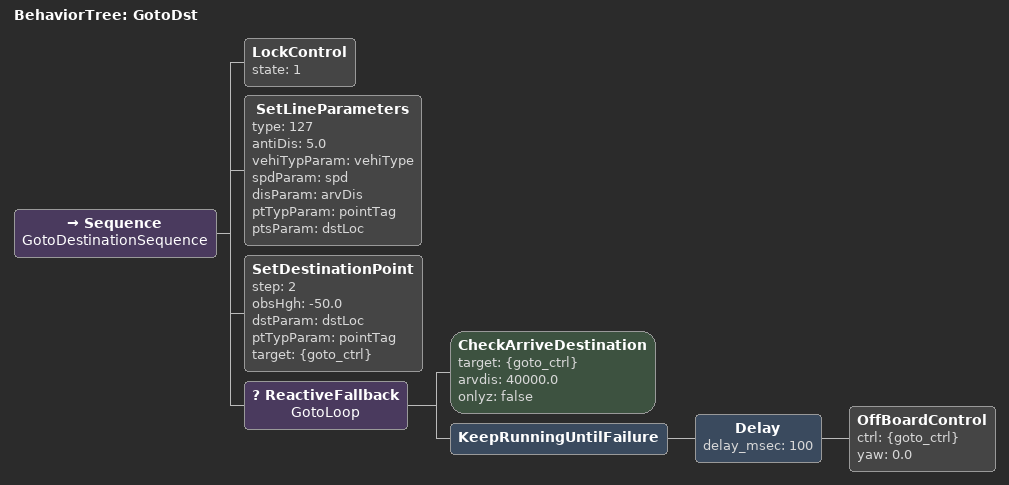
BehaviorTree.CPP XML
<?xml version="1.0" encoding="UTF-8"?>
<root BTCPP_format="4">
    <BehaviorTree ID="GotoDst">
        <Sequence name="GotoDestinationSequence">
            <!-- 1. 确保载具已解锁 -->
            <LockControl state="1"/>

            <!-- 2. 设置飞行参数 -->
            <SetLineParameters
                    type="127"
                    antiDis="5.0"
                    vehiTypParam="vehiType"
                    spdParam="spd"
                    disParam="arvDis"
                    ptTypParam="pointTag"
                    ptsParam="dstLoc"
            />

            <!-- 3. 设置目标点 -->
            <SetDestinationPoint
                    step="2"
                    obsHgh="-50.0"
                    dstParam="dstLoc"
                    ptTypParam="pointTag"
                    target="{goto_ctrl}"
            />

            <!-- 4. 飞向目标点循环 -->
            <ReactiveFallback name="GotoLoop">
                <!-- 检查是否到达目标点 -->
                <CheckArriveDestination
                        target="{goto_ctrl}"
                        arvdis="40000.0"
                        onlyz="false"
                />
                <!-- 持续发送控制指令 -->
                <KeepRunningUntilFailure>
                    <Delay delay_msec="100">
                        <OffBoardControl
                                ctrl="{goto_ctrl}"
                                yaw="0.0"
                        />
                    </Delay>
                </KeepRunningUntilFailure>
            </ReactiveFallback>
        </Sequence>
    </BehaviorTree>
</root>
